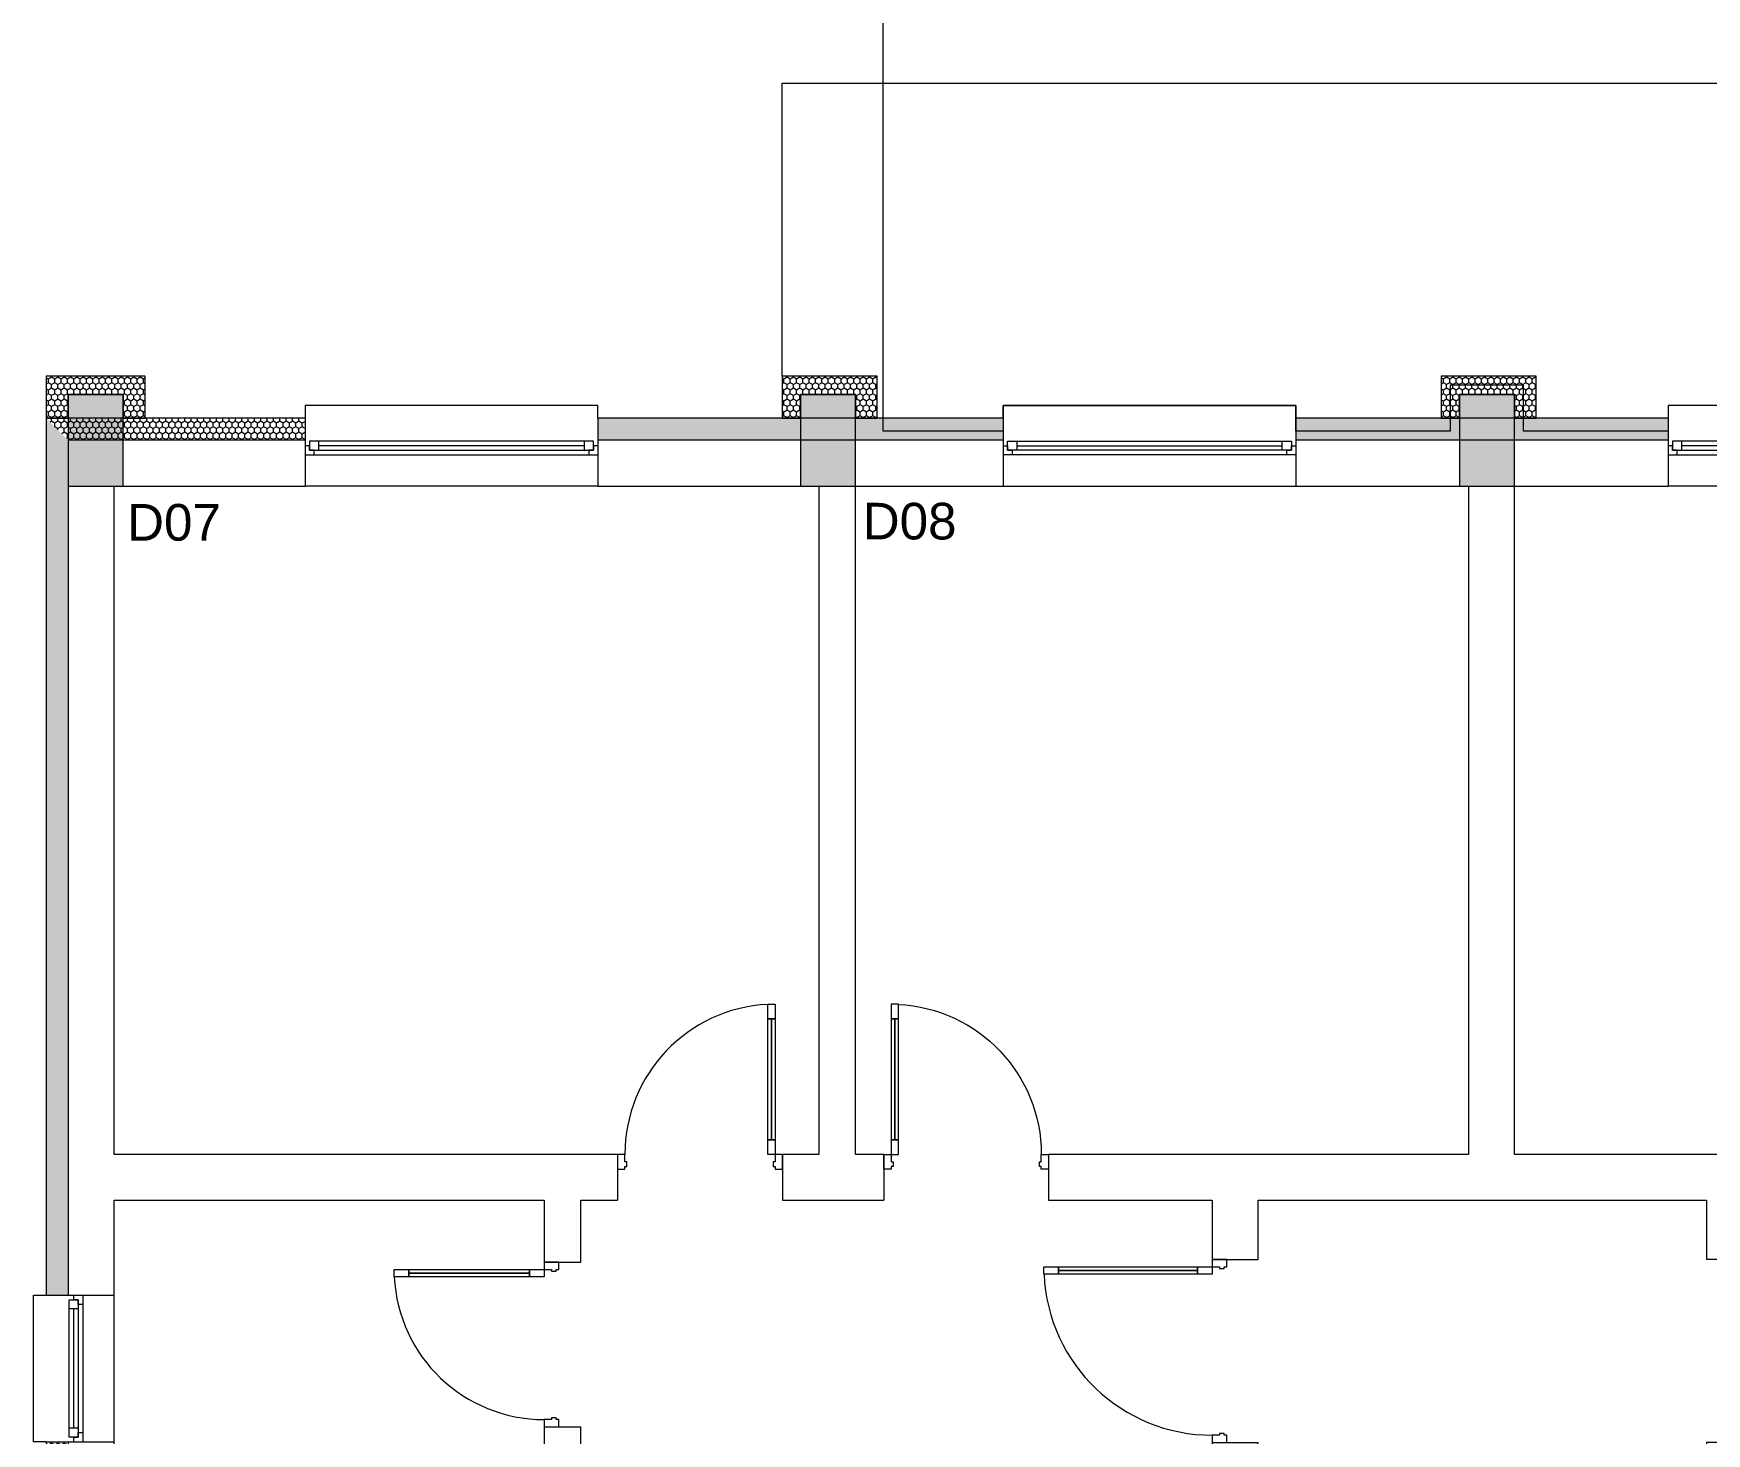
# Model space of a CAD drawing. Header units: millimetres. Extents: x 2773669 to 2919208, y -67651 to -3984.
# Drawn here: x 2819478 to 2828618, y -44033 to -36387 of the extents above; entities that cross this region are included whole.
import ezdxf

# ---------------------------------------------------------------- set-up
doc = ezdxf.new("R2010")
doc.units = ezdxf.units.MM
doc.header["$MEASUREMENT"] = 0
doc.layers.add('0_muret e jashtme', color=7, linetype='Continuous')
doc.layers.add('0_muret e jashtme_Pen_No__19', color=255, linetype='Continuous', lineweight=0)
for name, color, linetype, lineweight, true_color in [('0_muret e jashtme_Pen_No__82', 7, 'Continuous', 0, 0xaaaaaa), ('ARCHICAD Doors_Pen_No__82', 7, 'Continuous', 0, 0xaaaaaa), ('ARCHICAD Windows_Pen_No__82', 7, 'Continuous', 0, 0xaaaaaa), ('Structural - Bearing_Pen_No__82', 7, 'Continuous', 0, 0xaaaaaa), ('Text blocks_Pen_No__82', 7, 'Continuous', 0, 0xaaaaaa)]:
    doc.layers.add(name, color=color, linetype=linetype, lineweight=lineweight, true_color=true_color)
doc.styles.add('GENERATED_STYLE_1', font='arial.ttf')
pattern_1 = [(90, (2247653.822, -76424.967), (-34.6410162, 0), [20, -40]), (90, (2247636.502, -76394.967), (-34.6410162, 0), [20, -40]), (150, (2247653.822, -76404.967), (17.320508, 30), [20, -40]), (150, (2247619.18, -76404.967), (17.320508, 30), [20, -40]), (210, (2247653.822, -76424.967), (-17.320508, 30), [20, -40]), (210, (2247619.18, -76424.967), (-17.320508, 30), [20, -40])]

# ---------------------------------------------------------------- blocks, each defined once
blk = doc.blocks.new('Window 22_2')
at = {"layer": 'ARCHICAD Windows_Pen_No__82', "color": 253, "linetype": 'Continuous', "lineweight": 0, "true_color": 0xaaaaaa}
for p, q in [((-800, 150), (-800, 220)), ((-800, 220), (800, 220)), ((800, 220), (800, 150)), ((-800, 150), (-800, 30)), ((800, 150), (800, 30)), ((-800, 30), (-800, 0)), ((-800, 0), (-775, 0)), ((-800, 0), (-800, -50)), ((-800, 0), (-800, -50)), ((-775, 25), (-725, 25)), ((-775, -25), (-775, 25)), ((-775, 0), (-775, -25)), ((-725, 25), (725, 25)), ((-725, 25), (-725, -25)), ((-725, 25), (725, 25)), ((-725, 0), (725, 0)), ((725, -25), (725, 25)), ((725, 25), (775, 25)), ((775, 25), (775, -25)), ((775, -25), (775, 0)), ((775, 0), (800, 0)), ((800, 30), (800, 0)), ((800, 0), (800, -50)), ((800, 0), (800, -50)), ((-750, -50), (-800, -50)), ((-800, -50), (-800, -220)), ((-775, -25), (-750, -25)), ((-725, -25), (-775, -25)), ((-750, -25), (-750, -50)), ((750, -50), (-750, -50)), ((725, -25), (-725, -25)), ((775, -25), (725, -25)), ((750, -50), (750, -25)), ((750, -25), (775, -25)), ((800, -50), (750, -50)), ((800, -50), (800, -220)), ((-800, -220), (800, -220))]:
    blk.add_line(p, q, dxfattribs=at)
blk = doc.blocks.new('Wall_4', base_point=(2819918.2, -38858.5))
at = {"layer": '0_muret e jashtme_Pen_No__82', "linetype": 'Continuous', "lineweight": 0, "true_color": 0xaaaaaa}
h = blk.add_hatch(dxfattribs=at)
h.set_pattern_fill('STYROFOAM_SM_INSULATION', color=253, style=0, pattern_type=2)
h.set_pattern_definition(pattern_1)
h.paths.add_polyline_path([(2820962.1, -38488.5), (2819548.2, -38488.5), (2819668.2, -38608.5), (2820962.1, -38608.5)])
h = blk.add_hatch(dxfattribs=at)
h.set_pattern_fill('STYROFOAM_SM_INSULATION', color=253, style=0, pattern_type=2)
h.set_pattern_definition(pattern_1)
h.paths.add_polyline_path([(2824775.1, -38488.5), (2822562.1, -38488.5), (2822562.1, -38608.5), (2824775.1, -38608.5)])
h = blk.add_hatch(dxfattribs=at)
h.set_pattern_fill('STYROFOAM_SM_INSULATION', color=253, style=0, pattern_type=2)
h.set_pattern_definition(pattern_1)
h.paths.add_polyline_path([(2826375.1, -38608.5), (2828408.1, -38608.5), (2828408.1, -38488.5), (2826375.1, -38488.5)])
at = {"layer": '0_muret e jashtme_Pen_No__82', "color": 253, "linetype": 'Continuous', "lineweight": 0, "true_color": 0xaaaaaa}
for p, q in [((2820962.1, -38488.5), (2820962.1, -38608.5)), ((2822562.1, -38488.5), (2822562.1, -38608.5)), ((2824775.1, -38488.5), (2824775.1, -38608.5)), ((2826375.1, -38488.5), (2826375.1, -38608.5)), ((2828408.1, -38488.5), (2828408.1, -38608.5)), ((2820962.1, -38608.5), (2819668.2, -38608.5)), ((2820962.1, -38608.5), (2820962.1, -38638.5)), ((2820962.1, -38638.5), (2820962.1, -38688.5)), ((2824775.1, -38608.5), (2822562.1, -38608.5)), ((2822562.1, -38608.5), (2822562.1, -38638.5)), ((2822562.1, -38638.5), (2822562.1, -38688.5)), ((2824775.1, -38608.5), (2824775.1, -38638.5)), ((2824775.1, -38638.5), (2824775.1, -38688.5)), ((2828408.1, -38608.5), (2826375.1, -38608.5)), ((2826375.1, -38608.5), (2826375.1, -38638.5)), ((2826375.1, -38638.5), (2826375.1, -38688.5)), ((2828408.1, -38608.5), (2828408.1, -38638.5)), ((2828408.1, -38638.5), (2828408.1, -38688.5)), ((2820962.1, -38688.5), (2820962.1, -38858.5)), ((2822562.1, -38688.5), (2822562.1, -38858.5)), ((2824775.1, -38688.5), (2824775.1, -38858.5)), ((2826375.1, -38688.5), (2826375.1, -38858.5)), ((2828408.1, -38688.5), (2828408.1, -38858.5))]:
    blk.add_line(p, q, dxfattribs=at)
at = {"layer": '0_muret e jashtme_Pen_No__82', "color": 253, "linetype": 'Continuous', "lineweight": 0, "true_color": 0xaaaaaa, "flags": 128}
for points in [[(2820962.1, -38488.5), (2819548.2, -38488.5)], [(2824775.1, -38488.5), (2822562.1, -38488.5)], [(2828408.1, -38488.5), (2826375.1, -38488.5)], [(2819918.2, -38858.5), (2820962.1, -38858.5)], [(2822562.1, -38858.5), (2823768.2, -38858.5)], [(2823968.2, -38858.5), (2824775.1, -38858.5)], [(2826375.1, -38858.5), (2827318.2, -38858.5)], [(2827568.2, -38858.5), (2828408.1, -38858.5)]]:
    blk.add_lwpolyline(points, dxfattribs=at)
at = {"layer": 'ARCHICAD Windows_Pen_No__82', "color": 253, "linetype": 'Continuous', "lineweight": 0, "true_color": 0xaaaaaa, "xscale": -1, "zscale": 1000}
for p in [(2821762.1, -38638.5), (2829208.1, -38638.5)]:
    blk.add_blockref('Window 22_2', p, dxfattribs=at)
at = {"layer": 'ARCHICAD Windows_Pen_No__82', "color": 253, "linetype": 'Continuous', "lineweight": 0, "true_color": 0xaaaaaa, "zscale": 1000}
blk.add_blockref('Window 22_2', (2825575.1, -38638.5), dxfattribs=at)
blk = doc.blocks.new('Window 22')
at = {"layer": 'ARCHICAD Windows_Pen_No__82', "color": 253, "linetype": 'Continuous', "lineweight": 0, "true_color": 0xaaaaaa}
for p, q in [((-400, 150), (-400, 220)), ((-400, 220), (400, 220)), ((400, 220), (400, 150)), ((-400, 150), (-400, 30)), ((400, 150), (400, 30)), ((-400, 30), (-400, 0)), ((-400, 0), (-375, 0)), ((-400, 0), (-400, -50)), ((-400, 0), (-400, -50)), ((-375, 25), (-325, 25)), ((-375, -25), (-375, 25)), ((-375, 0), (-375, -25)), ((-325, 25), (325, 25)), ((-325, 25), (-325, -25)), ((-325, 25), (325, 25)), ((-325, 0), (325, 0)), ((325, -25), (325, 25)), ((325, 25), (375, 25)), ((375, 25), (375, -25)), ((375, -25), (375, 0)), ((375, 0), (400, 0)), ((400, 30), (400, 0)), ((400, 0), (400, -50)), ((400, 0), (400, -50)), ((-350, -50), (-400, -50)), ((-400, -50), (-400, -220)), ((-375, -25), (-350, -25)), ((-325, -25), (-375, -25)), ((-350, -25), (-350, -50)), ((350, -50), (-350, -50)), ((325, -25), (-325, -25)), ((375, -25), (325, -25)), ((350, -50), (350, -25)), ((350, -25), (375, -25)), ((400, -50), (350, -50)), ((400, -50), (400, -220)), ((-400, -220), (400, -220))]:
    blk.add_line(p, q, dxfattribs=at)
blk = doc.blocks.new('Wall_5', base_point=(2819918.2, -38858.5))
at = {"layer": '0_muret e jashtme_Pen_No__82', "linetype": 'Continuous', "lineweight": 0, "true_color": 0xaaaaaa}
h = blk.add_hatch(dxfattribs=at)
h.set_pattern_fill('STYROFOAM_SM_INSULATION', color=253, style=0, pattern_type=2)
h.set_pattern_definition(pattern_1)
h.paths.add_polyline_path([(2819548.2, -38488.5), (2819548.2, -43277.1), (2819668.2, -43277.1), (2819668.2, -38608.5)])
h = blk.add_hatch(dxfattribs=at)
h.set_pattern_fill('STYROFOAM_SM_INSULATION', color=253, style=0, pattern_type=2)
h.set_pattern_definition(pattern_1)
h.paths.add_polyline_path([(2819548.2, -44908.5), (2819668.2, -44908.5), (2819668.2, -44077.1), (2819548.2, -44077.1)])
at = {"layer": '0_muret e jashtme_Pen_No__82', "color": 253, "linetype": 'Continuous', "lineweight": 0, "true_color": 0xaaaaaa}
for p, q in [((2819668.2, -38608.5), (2819668.2, -43277.1)), ((2819548.2, -43277.1), (2819668.2, -43277.1)), ((2819668.2, -43277.1), (2819698.2, -43277.1)), ((2819698.2, -43277.1), (2819748.2, -43277.1)), ((2819748.2, -43277.1), (2819918.2, -43277.1)), ((2819548.2, -44077.1), (2819668.2, -44077.1)), ((2819668.2, -44077.1), (2819668.2, -44908.5)), ((2819668.2, -44077.1), (2819698.2, -44077.1)), ((2819698.2, -44077.1), (2819748.2, -44077.1)), ((2819748.2, -44077.1), (2819918.2, -44077.1))]:
    blk.add_line(p, q, dxfattribs=at)
at = {"layer": '0_muret e jashtme_Pen_No__82', "color": 253, "linetype": 'Continuous', "lineweight": 0, "true_color": 0xaaaaaa, "flags": 128}
for points in [[(2819548.2, -38488.5), (2819548.2, -43277.1)], [(2819918.2, -42508.5), (2819918.2, -38858.5)], [(2819918.2, -43277.1), (2819918.2, -42758.5)], [(2819548.2, -44077.1), (2819548.2, -44908.5)], [(2819918.2, -44658.5), (2819918.2, -44077.1)], [(2819918.2, -44908.5), (2819918.2, -44858.5)], [(2819548.2, -44908.5), (2819668.2, -44908.5)]]:
    blk.add_lwpolyline(points, dxfattribs=at)
at = {"layer": 'ARCHICAD Windows_Pen_No__82', "color": 253, "linetype": 'Continuous', "lineweight": 0, "true_color": 0xaaaaaa, "zscale": 1000, "rotation": 90}
blk.add_blockref('Window 22', (2819698.2, -43677.1), dxfattribs=at)
blk = doc.blocks.new('Wall_10', base_point=(2827568.2, -38858.5))
at = {"layer": '0_muret e jashtme_Pen_No__82', "color": 253, "linetype": 'Continuous', "lineweight": 0, "true_color": 0xaaaaaa, "flags": 128}
for points in [[(2827318.2, -38858.5), (2827318.2, -42508.5)], [(2827568.2, -42508.5), (2827568.2, -38858.5)]]:
    blk.add_lwpolyline(points, dxfattribs=at)
blk = doc.blocks.new('Storefront 22')
at = {"layer": 'ARCHICAD Doors_Pen_No__82', "color": 253, "linetype": 'Continuous', "lineweight": 0, "true_color": 0xaaaaaa}
for p, q in [((370, 740), (370, 820)), ((370, 820), (410, 820)), ((370, 740), (390, 740)), ((370, 80), (370, 740)), ((410, 740), (370, 740)), ((390, 740), (410, 740)), ((390, 80), (390, 740)), ((390, 740), (390, 80)), ((390, 740), (390, 80)), ((410, 820), (410, 740)), ((410, 740), (410, 80)), ((-450, 0), (-450, -80)), ((-410, 0), (-450, 0)), ((-450, 0), (-450, -80)), ((-450, 0), (-450, -80)), ((-410, -40), (-410, 0)), ((390, 80), (370, 80)), ((370, 0), (370, 80)), ((370, 80), (410, 80)), ((410, 0), (370, 0)), ((410, 80), (390, 80)), ((410, 80), (410, 0)), ((410, 0), (410, -40)), ((450, 0), (410, 0)), ((450, -80), (450, 0)), ((450, 0), (450, -80)), ((450, 0), (450, -80)), ((-450, -80), (-410, -80)), ((-450, -80), (-450, -250)), ((-400, -40), (-410, -40)), ((-410, -80), (-410, -65.4)), ((-410, -65.4), (-400, -65.4)), ((-400, -65.4), (-400, -40)), ((410, -40), (400, -40)), ((400, -40), (400, -65.4)), ((400, -65.4), (410, -65.4)), ((410, -65.4), (410, -80)), ((410, -80), (450, -80)), ((450, -80), (450, -250))]:
    blk.add_line(p, q, dxfattribs=at)
blk.add_arc((410, 0), 820, 92.79603, 180, dxfattribs=at)
blk = doc.blocks.new('Wall_11', base_point=(2834918.2, -42508.5))
at = {"layer": '0_muret e jashtme_Pen_No__82', "color": 253, "linetype": 'Continuous', "lineweight": 0, "true_color": 0xaaaaaa}
for p, q in [((2822669.3, -42508.5), (2822669.3, -42588.5)), ((2822669.3, -42588.5), (2822669.3, -42758.5)), ((2823569.3, -42508.5), (2823569.3, -42588.5)), ((2823569.3, -42588.5), (2823569.3, -42758.5)), ((2824124, -42508.5), (2824124, -42588.5)), ((2824124, -42588.5), (2824124, -42758.5)), ((2825024, -42508.5), (2825024, -42588.5)), ((2825024, -42588.5), (2825024, -42758.5))]:
    blk.add_line(p, q, dxfattribs=at)
at = {"layer": '0_muret e jashtme_Pen_No__82', "color": 253, "linetype": 'Continuous', "lineweight": 0, "true_color": 0xaaaaaa, "flags": 128}
for points in [[(2822669.3, -42508.5), (2819918.2, -42508.5)], [(2823768.2, -42508.5), (2823569.3, -42508.5)], [(2824124, -42508.5), (2823968.2, -42508.5)], [(2827318.2, -42508.5), (2825024, -42508.5)], [(2829827, -42508.5), (2827568.2, -42508.5)], [(2819918.2, -42758.5), (2822268.2, -42758.5)], [(2822468.2, -42758.5), (2822669.3, -42758.5)], [(2823569.3, -42758.5), (2824124, -42758.5)], [(2825024, -42758.5), (2825918.2, -42758.5)], [(2826168.2, -42758.5), (2828618.2, -42758.5)]]:
    blk.add_lwpolyline(points, dxfattribs=at)
at = {"layer": 'ARCHICAD Doors_Pen_No__82', "color": 253, "linetype": 'Continuous', "lineweight": 0, "true_color": 0xaaaaaa, "zscale": 1000}
blk.add_blockref('Storefront 22', (2823119.3, -42508.5), dxfattribs=at)
at = {"layer": 'ARCHICAD Doors_Pen_No__82', "color": 253, "linetype": 'Continuous', "lineweight": 0, "true_color": 0xaaaaaa, "xscale": -1, "zscale": 1000}
blk.add_blockref('Storefront 22', (2824574, -42508.5), dxfattribs=at)
blk = doc.blocks.new('Storefront 22_2')
at = {"layer": 'ARCHICAD Doors_Pen_No__82', "color": 253, "linetype": 'Continuous', "lineweight": 0, "true_color": 0xaaaaaa}
for p, q in [((420, 840), (420, 920)), ((420, 920), (460, 920)), ((460, 920), (460, 840)), ((420, 840), (440, 840)), ((420, 80), (420, 840)), ((460, 840), (420, 840)), ((440, 840), (460, 840)), ((440, 80), (440, 840)), ((440, 840), (440, 80)), ((440, 840), (440, 80)), ((460, 840), (460, 80)), ((-500, 0), (-500, -80)), ((-460, 0), (-500, 0)), ((-500, 0), (-500, -80)), ((-500, 0), (-500, -80)), ((-460, -40), (-460, 0)), ((440, 80), (420, 80)), ((420, 0), (420, 80)), ((420, 80), (460, 80)), ((460, 0), (420, 0)), ((460, 80), (440, 80)), ((460, 80), (460, 0)), ((460, 0), (460, -40)), ((500, 0), (460, 0)), ((500, -80), (500, 0)), ((500, 0), (500, -80)), ((500, 0), (500, -80)), ((-500, -80), (-460, -80)), ((-500, -80), (-500, -250)), ((-450, -40), (-460, -40)), ((-460, -80), (-460, -65.4)), ((-460, -65.4), (-450, -65.4)), ((-450, -65.4), (-450, -40)), ((460, -40), (450, -40)), ((450, -40), (450, -65.4)), ((450, -65.4), (460, -65.4)), ((460, -65.4), (460, -80)), ((460, -80), (500, -80)), ((500, -80), (500, -250))]:
    blk.add_line(p, q, dxfattribs=at)
blk.add_arc((460, 0), 920, 92.49191, 180, dxfattribs=at)
blk = doc.blocks.new('Wall_20', base_point=(2828868.2, -48058.5))
at = {"layer": '0_muret e jashtme_Pen_No__82', "color": 253, "linetype": 'Continuous', "lineweight": 0, "true_color": 0xaaaaaa}
for p, q in [((2828788.2, -43081.6), (2828618.2, -43081.6)), ((2828868.2, -43081.6), (2828788.2, -43081.6)), ((2828788.2, -44081.6), (2828618.2, -44081.6)), ((2828868.2, -44081.6), (2828788.2, -44081.6))]:
    blk.add_line(p, q, dxfattribs=at)
at = {"layer": '0_muret e jashtme_Pen_No__82', "color": 253, "linetype": 'Continuous', "lineweight": 0, "true_color": 0xaaaaaa, "flags": 128}
for points in [[(2828618.2, -42758.5), (2828618.2, -43081.6)], [(2828868.2, -43081.6), (2828868.2, -42758.5)], [(2828618.2, -44081.6), (2828618.2, -48058.5)], [(2828868.2, -44658.5), (2828868.2, -44081.6)], [(2828868.2, -45858.5), (2828868.2, -44858.5)], [(2828868.2, -48058.5), (2828868.2, -46058.5)]]:
    blk.add_lwpolyline(points, dxfattribs=at)
at = {"layer": 'ARCHICAD Doors_Pen_No__82', "color": 253, "linetype": 'Continuous', "lineweight": 0, "true_color": 0xaaaaaa, "xscale": -1, "zscale": 1000, "rotation": 270}
blk.add_blockref('Storefront 22_2', (2828868.2, -43581.6), dxfattribs=at)
blk = doc.blocks.new('Wall_21', base_point=(2825918.2, -48058.5))
at = {"layer": '0_muret e jashtme_Pen_No__82', "color": 253, "linetype": 'Continuous', "lineweight": 0, "true_color": 0xaaaaaa}
for p, q in [((2825918.2, -43081.6), (2825998.2, -43081.6)), ((2825998.2, -43081.6), (2826168.2, -43081.6)), ((2825918.2, -44081.6), (2825998.2, -44081.6)), ((2825998.2, -44081.6), (2826168.2, -44081.6))]:
    blk.add_line(p, q, dxfattribs=at)
at = {"layer": '0_muret e jashtme_Pen_No__82', "color": 253, "linetype": 'Continuous', "lineweight": 0, "true_color": 0xaaaaaa, "flags": 128}
for points in [[(2825918.2, -42758.5), (2825918.2, -43081.6)], [(2826168.2, -43081.6), (2826168.2, -42758.5)], [(2825918.2, -44081.6), (2825918.2, -44658.5)], [(2826168.2, -48058.5), (2826168.2, -44081.6)], [(2825918.2, -44858.5), (2825918.2, -45858.5)], [(2825918.2, -46058.5), (2825918.2, -48058.5)]]:
    blk.add_lwpolyline(points, dxfattribs=at)
at = {"layer": 'ARCHICAD Doors_Pen_No__82', "color": 253, "linetype": 'Continuous', "lineweight": 0, "true_color": 0xaaaaaa, "zscale": 1000, "rotation": 90}
blk.add_blockref('Storefront 22_2', (2825918.2, -43581.6), dxfattribs=at)
blk = doc.blocks.new('Storefront 22_3')
at = {"layer": 'ARCHICAD Doors_Pen_No__82', "color": 253, "linetype": 'Continuous', "lineweight": 0, "true_color": 0xaaaaaa}
for p, q in [((370, 740), (370, 820)), ((370, 820), (410, 820)), ((370, 740), (390, 740)), ((370, 80), (370, 740)), ((410, 740), (370, 740)), ((390, 740), (410, 740)), ((390, 80), (390, 740)), ((390, 740), (390, 80)), ((390, 740), (390, 80)), ((410, 820), (410, 740)), ((410, 740), (410, 80)), ((-450, 0), (-450, -80)), ((-410, 0), (-450, 0)), ((-450, 0), (-450, -80)), ((-450, 0), (-450, -80)), ((-410, -40), (-410, 0)), ((390, 80), (370, 80)), ((370, 0), (370, 80)), ((370, 80), (410, 80)), ((410, 0), (370, 0)), ((410, 80), (390, 80)), ((410, 80), (410, 0)), ((410, 0), (410, -40)), ((450, 0), (410, 0)), ((450, -80), (450, 0)), ((450, 0), (450, -80)), ((450, 0), (450, -80)), ((-450, -80), (-410, -80)), ((-450, -80), (-450, -200)), ((-400, -40), (-410, -40)), ((-410, -80), (-410, -65.4)), ((-410, -65.4), (-400, -65.4)), ((-400, -65.4), (-400, -40)), ((410, -40), (400, -40)), ((400, -40), (400, -65.4)), ((400, -65.4), (410, -65.4)), ((410, -65.4), (410, -80)), ((410, -80), (450, -80)), ((450, -80), (450, -200))]:
    blk.add_line(p, q, dxfattribs=at)
blk.add_arc((410, 0), 820, 92.79603, 180, dxfattribs=at)
blk = doc.blocks.new('Wall_29', base_point=(2822468.2, -42508.5))
at = {"layer": '0_muret e jashtme_Pen_No__82', "color": 253, "linetype": 'Continuous', "lineweight": 0, "true_color": 0xaaaaaa}
for p, q in [((2822268.2, -43096.2), (2822348.2, -43096.2)), ((2822348.2, -43096.2), (2822468.2, -43096.2)), ((2822268.2, -43996.2), (2822348.2, -43996.2)), ((2822348.2, -43996.2), (2822468.2, -43996.2))]:
    blk.add_line(p, q, dxfattribs=at)
at = {"layer": '0_muret e jashtme_Pen_No__82', "color": 253, "linetype": 'Continuous', "lineweight": 0, "true_color": 0xaaaaaa, "flags": 128}
for points in [[(2822268.2, -42758.5), (2822268.2, -43096.2)], [(2822468.2, -43096.2), (2822468.2, -42758.5)], [(2822268.2, -43996.2), (2822268.2, -44658.5)], [(2822468.2, -44658.5), (2822468.2, -43996.2)]]:
    blk.add_lwpolyline(points, dxfattribs=at)
at = {"layer": 'ARCHICAD Doors_Pen_No__82', "color": 253, "linetype": 'Continuous', "lineweight": 0, "true_color": 0xaaaaaa, "zscale": 1000, "rotation": 90}
blk.add_blockref('Storefront 22_3', (2822268.2, -43546.2), dxfattribs=at)
blk = doc.blocks.new('Wall_33', base_point=(2823768.2, -38858.5))
at = {"layer": '0_muret e jashtme_Pen_No__82', "color": 253, "linetype": 'Continuous', "lineweight": 0, "true_color": 0xaaaaaa, "flags": 128}
for points in [[(2823768.2, -38858.5), (2823768.2, -42508.5)], [(2823968.2, -42508.5), (2823968.2, -38858.5)]]:
    blk.add_lwpolyline(points, dxfattribs=at)

msp = doc.modelspace()

# ---------------------------------------------------------------- hatches: boundary and pattern name
at = {"layer": '0_muret e jashtme_Pen_No__19', "linetype": 'Continuous', "lineweight": 0}
for points in [[(2819968.17292, -38858.54946), (2819968.17292, -38358.54946), (2819668.17292, -38358.54946), (2819668.17292, -38858.54946)], [(2823968.17293, -38858.54946), (2823968.17293, -38358.54946), (2823668.17293, -38358.54946), (2823668.17293, -38858.54946)], [(2827568.17293, -38858.54946), (2827568.17293, -38358.54946), (2827268.17293, -38358.54946), (2827268.17293, -38858.54946)]]:
    msp.add_hatch(color=255, dxfattribs=at).paths.add_polyline_path(points)
at = {"layer": '0_muret e jashtme_Pen_No__82', "linetype": 'Continuous', "lineweight": 0, "true_color": 0xaaaaaa}
h = msp.add_hatch(dxfattribs=at)
h.set_pattern_fill('STYROFOAM_SM_INSULATION', color=253, style=0, pattern_type=2)
h.set_pattern_definition(pattern_1)
h.paths.add_polyline_path([(2820088.32287, -38488.54946), (2820088.32287, -38258.06927), (2819548.17292, -38258.06927), (2819548.17292, -38488.54947), (2819668.17292, -38488.54947), (2819668.17292, -38358.54946), (2819968.17292, -38358.54946), (2819968.17292, -38488.54946)])
h = msp.add_hatch(dxfattribs=at)
h.set_pattern_fill('STYROFOAM_SM_INSULATION', color=253, style=0, pattern_type=2)
h.set_pattern_definition(pattern_1)
h.paths.add_polyline_path([(2824088.17292, -38488.54946), (2824088.17292, -38258.06927), (2823568.17292, -38258.06927), (2823568.17292, -38488.54947), (2823668.17292, -38488.54947), (2823668.17293, -38358.54946), (2823968.17292, -38358.54946), (2823968.17292, -38488.54946)])
h = msp.add_hatch(dxfattribs=at)
h.set_pattern_fill('STYROFOAM_SM_INSULATION', color=253, style=0, pattern_type=2)
h.set_pattern_definition(pattern_1)
h.paths.add_polyline_path([(2827688.17292, -38488.54946), (2827688.17292, -38258.06927), (2827168.17292, -38258.06927), (2827168.17292, -38488.54947), (2827268.17292, -38488.54947), (2827268.17293, -38358.54946), (2827568.17293, -38358.54946), (2827568.17293, -38488.54946)])

# ---------------------------------------------------------------- linework, layer by layer
at = {"layer": '0_muret e jashtme_Pen_No__82', "color": 253, "linetype": 'Continuous', "lineweight": 0, "true_color": 0xaaaaaa, "flags": 128}
for points in [[(2820088.32287, -38488.54946), (2820088.32287, -38258.06927), (2819548.17292, -38258.06927), (2819548.17292, -38488.54947), (2819668.17292, -38488.54947), (2819668.17292, -38358.54946), (2819968.17292, -38358.54946), (2819968.17292, -38488.54946)], [(2824088.17292, -38488.54946), (2824088.17292, -38258.06927), (2823568.17292, -38258.06927), (2823568.17292, -38488.54947), (2823668.17292, -38488.54947), (2823668.17293, -38358.54946), (2823968.17292, -38358.54946), (2823968.17292, -38488.54946)], [(2827688.17292, -38488.54946), (2827688.17292, -38258.06927), (2827168.17292, -38258.06927), (2827168.17292, -38488.54947), (2827268.17292, -38488.54947), (2827268.17293, -38358.54946), (2827568.17293, -38358.54946), (2827568.17293, -38488.54946)], [(2819968.17292, -38858.54946), (2819968.17292, -38358.54946), (2819668.17292, -38358.54946), (2819668.17292, -38858.54946)], [(2823968.17293, -38858.54946), (2823968.17293, -38358.54946), (2823668.17293, -38358.54946), (2823668.17293, -38858.54946)], [(2827568.17293, -38858.54946), (2827568.17293, -38358.54946), (2827268.17293, -38358.54946), (2827268.17293, -38858.54946)]]:
    msp.add_lwpolyline(points, close=True, dxfattribs=at)
at = {"layer": 'Structural - Bearing_Pen_No__82', "color": 253, "linetype": 'Continuous', "lineweight": 0, "true_color": 0xaaaaaa, "flags": 128}
for points in [[(2824119.4616, -35458.54946), (2830818.17292, -35458.54946), (2830818.17292, -38559.09471), (2830008.11295, -38558.5495), (2830008.11299, -38418.54946), (2828408.11299, -38418.54946), (2828408.11306, -38558.5495), (2827618.17294, -38559.09471), (2827618.17294, -38308.54944), (2827218.17287, -38308.54944), (2827218.17287, -38558.5495), (2826375.07502, -38558.5495), (2826375.07503, -38418.54946), (2824775.07503, -38418.54946), (2824775.07503, -38558.5495), (2824119.4616, -38558.5495), (2824119.4616, -38308.54944)], [(2823568.17289, -38258.06935), (2823568.17289, -36658.54943), (2830818.17292, -36658.54943), (2830818.17292, -38258.06924), (2830768.17296, -38258.06924), (2830768.17292, -38488.54947), (2830008.11299, -38488.54946), (2830008.11299, -38418.54946), (2828408.11299, -38418.54946), (2828408.11299, -38488.54946), (2827688.17289, -38488.54947), (2827688.17289, -38258.06924), (2827168.17287, -38258.06924), (2827168.17287, -38488.54947), (2826375.07503, -38488.54946), (2826375.07503, -38418.54946), (2824775.07503, -38418.54946), (2824775.07503, -38488.54946), (2824088.17292, -38488.54946), (2824088.17291, -38258.06924), (2823618.17297, -38258.06935)]]:
    msp.add_lwpolyline(points, close=True, dxfattribs=at)

# ---------------------------------------------------------------- block references
at = {"layer": '0_muret e jashtme', "color": 7, "lineweight": 0}
for name, p in [('Wall_4', (2819918.17292, -38858.54946)), ('Wall_5', (2819918.17292, -38858.54946)), ('Wall_33', (2823768.17293, -38858.54946)), ('Wall_10', (2827568.17293, -38858.54946)), ('Wall_11', (2834918.17292, -42508.54946)), ('Wall_29', (2822468.17291, -42508.54946)), ('Wall_21', (2825918.17292, -48058.54946)), ('Wall_20', (2828868.17292, -48058.54946))]:
    msp.add_blockref(name, p, dxfattribs=at)

# ---------------------------------------------------------------- texts
at = {"layer": 'Text blocks_Pen_No__82', "color": 253, "linetype": 'Continuous', "lineweight": 0, "true_color": 0xaaaaaa, "char_height": 200, "attachment_point": 1, "style": 'GENERATED_STYLE_1'}
for s, insert in [('\\A1;{\\pql;\\fArial|b0|i0|c0|p34;D0\\fArial|b0|i0|c0|p34;7}', (2819989.60785, -38956.68595)), ('\\A1;{\\pql;\\fArial|b0|i0|c0|p34;D0\\fArial|b0|i0|c0|p34;8}', (2824008.39636, -38950.27736))]:
    msp.add_mtext(s, dxfattribs=dict(at, insert=insert))

doc.saveas('drawing.dxf')
